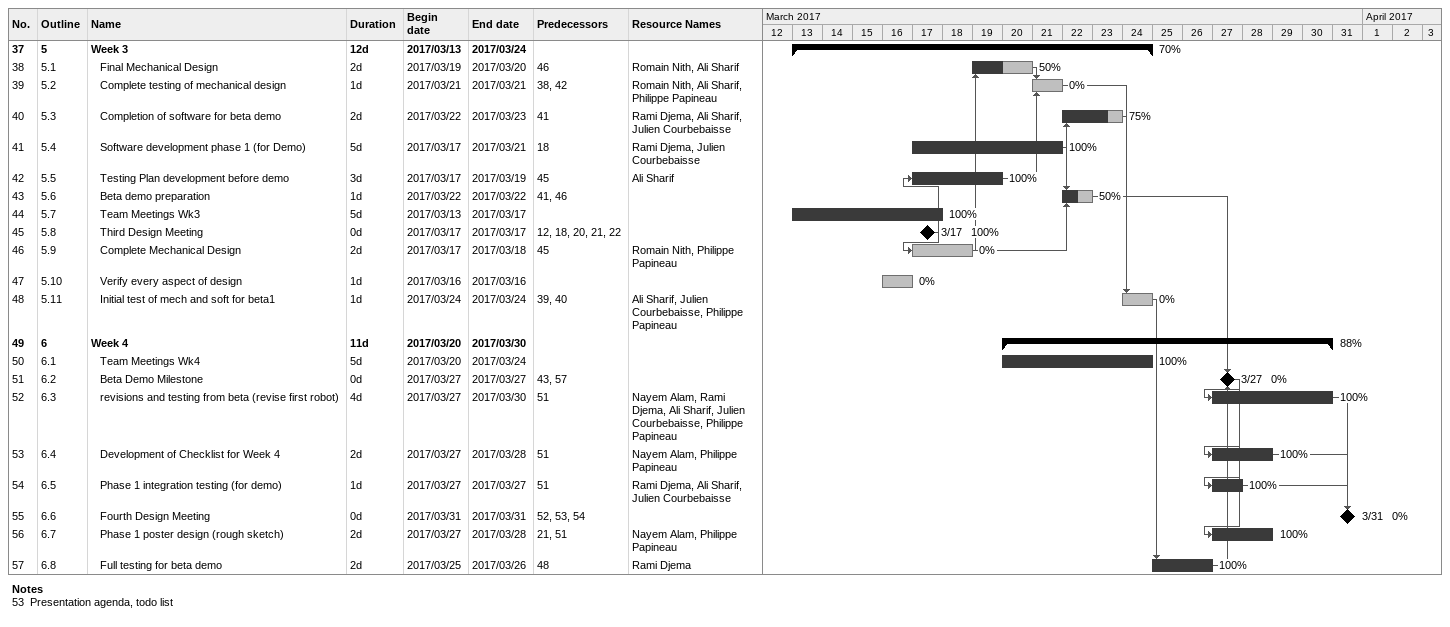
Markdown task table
| ID | WBS | Task | Duration | Start | Finish | Predecessors | Resources | % complete |
|---|---|---|---|---|---|---|---|---|
| 37 | 5 | **Week 3** | 12d | 2017-03-13 | 2017-03-24 |  |  | 70 |
| 38 | 5.1 | Final Mechanical Design | 2d | 2017-03-19 | 2017-03-20 | 46 | Romain Nith, Ali Sharif | 50 |
| 39 | 5.2 | Complete testing of mechanical design | 1d | 2017-03-21 | 2017-03-21 | 38, 42 | Romain Nith, Ali Sharif, Philippe Papineau | 0 |
| 40 | 5.3 | Completion of software for beta demo | 2d | 2017-03-22 | 2017-03-23 | 41 | Rami Djema, Ali Sharif, Julien Courbebaisse | 75 |
| 41 | 5.4 | Software development phase 1 (for Demo) | 5d | 2017-03-17 | 2017-03-21 | 18 | Rami Djema, Julien Courbebaisse | 100 |
| 42 | 5.5 | Testing Plan development before demo | 3d | 2017-03-17 | 2017-03-19 | 45 | Ali Sharif | 100 |
| 43 | 5.6 | Beta demo preparation | 1d | 2017-03-22 | 2017-03-22 | 41, 46 |  | 50 |
| 44 | 5.7 | Team Meetings Wk3 | 5d | 2017-03-13 | 2017-03-17 |  |  | 100 |
| 45 | 5.8 | Third Design Meeting | 0d | 2017-03-17 | 2017-03-17 | 12, 18, 20, 21, 22 |  | 100 |
| 46 | 5.9 | Complete Mechanical Design | 2d | 2017-03-17 | 2017-03-18 | 45 | Romain Nith, Philippe Papineau | 0 |
| 47 | 5.10 | Verify every aspect of design | 1d | 2017-03-16 | 2017-03-16 |  |  | 0 |
| 48 | 5.11 | Initial test of mech and soft for beta1 | 1d | 2017-03-24 | 2017-03-24 | 39, 40 | Ali Sharif, Julien Courbebaisse, Philippe Papineau | 0 |
| 49 | 6 | **Week 4** | 11d | 2017-03-20 | 2017-03-30 |  |  | 88 |
| 50 | 6.1 | Team Meetings Wk4 | 5d | 2017-03-20 | 2017-03-24 |  |  | 100 |
| 51 | 6.2 | Beta Demo Milestone | 0d | 2017-03-27 | 2017-03-27 | 43, 57 |  | 0 |
| 52 | 6.3 | revisions and testing from beta (revise first robot) | 4d | 2017-03-27 | 2017-03-30 | 51 | Nayem Alam, Rami Djema, Ali Sharif, Julien Courbebaisse, Philippe Papineau | 100 |
| 53 | 6.4 | Development of Checklist for Week 4 | 2d | 2017-03-27 | 2017-03-28 | 51 | Nayem Alam, Philippe Papineau | 100 |
| 54 | 6.5 | Phase 1 integration testing (for demo) | 1d | 2017-03-27 | 2017-03-27 | 51 | Rami Djema, Ali Sharif, Julien Courbebaisse | 100 |
| 55 | 6.6 | Fourth Design Meeting | 0d | 2017-03-31 | 2017-03-31 | 52, 53, 54 |  | 0 |
| 56 | 6.7 | Phase 1 poster design (rough sketch) | 2d | 2017-03-27 | 2017-03-28 | 21, 51 | Nayem Alam, Philippe Papineau | 100 |
| 57 | 6.8 | Full testing for beta demo | 2d | 2017-03-25 | 2017-03-26 | 48 | Rami Djema | 100 |

Notes
- 53: Presentation agenda, todo list
